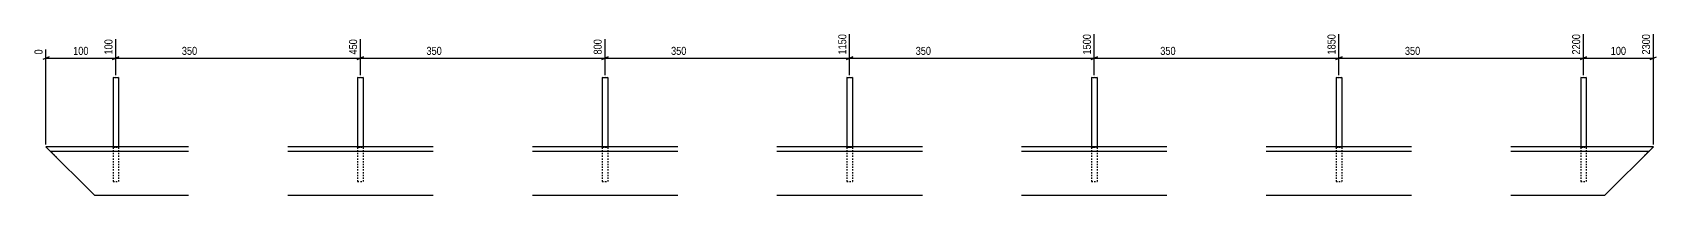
# Model space of a CAD drawing. Header units: millimetres. Extents: x 24 to 24319, y 5 to 771.
# Drawn here: x 13171 to 15494, y 7 to 241 of the extents above; entities that cross this region are included whole.
import ezdxf

# ---------------------------------------------------------------- set-up
doc = ezdxf.new("R2010")
doc.units = ezdxf.units.MM
doc.linetypes.add('DXK_LINE_DOT2', pattern=[3.9198, 1.9599, -1.9599])
doc.layers.add('MÅLSÆTNING', color=7, linetype='Continuous')
doc.layers.add('STÅL', color=7, linetype='Continuous')
doc.styles.add('Arial Narrow', font='ARIALN.TTF', dxfattribs={"height": 0.2})

msp = doc.modelspace()

# ---------------------------------------------------------------- linework, layer by layer
at = {"layer": 'MÅLSÆTNING', "color": 7, "linetype": 'Continuous'}
for p, q in [((14340, 179.8), (14340, 238.6)), ((14690, 179.8), (14690, 238.6)), ((14690, 179.8), (14690, 238.6)), ((15040, 179.8), (15040, 238.6)), ((15040, 179.8), (15040, 238.6)), ((15390, 179.8), (15390, 238.6)), ((15390, 179.8), (15390, 238.6)), ((15490, 80.2), (15490, 238.6)), ((13190, 80.2), (13190, 216.6)), ((13290, 179.8), (13290, 231.2)), ((13290, 179.8), (13290, 231.2)), ((13640, 179.8), (13640, 231.2)), ((13640, 179.8), (13640, 231.2)), ((13990, 179.8), (13990, 231.2)), ((13990, 179.8), (13990, 231.2)), ((13194.5, 206), (13185.5, 202.4)), ((13190, 204.2), (13290, 204.2)), ((13294.5, 206), (13285.5, 202.4)), ((13285.5, 202.4), (13294.5, 206)), ((13290, 204.2), (13640, 204.2)), ((13644.5, 206), (13635.5, 202.4)), ((13635.5, 202.4), (13644.5, 206)), ((13640, 204.2), (13990, 204.2)), ((13994.5, 206), (13985.5, 202.4)), ((13985.5, 202.4), (13994.5, 206)), ((13990, 204.2), (14340, 204.2)), ((14335.5, 202.4), (14344.5, 206)), ((14694.5, 206), (14685.5, 202.4)), ((14685.5, 202.4), (14694.5, 206)), ((14690, 204.2), (15040, 204.2)), ((15044.5, 206), (15035.5, 202.4)), ((15035.5, 202.4), (15044.5, 206)), ((15040, 204.2), (15390, 204.2)), ((15394.5, 206), (15385.5, 202.4)), ((15385.5, 202.4), (15394.5, 206)), ((15390, 204.2), (15490, 204.2)), ((15485.5, 202.4), (15494.5, 206))]:
    msp.add_line(p, q, dxfattribs=at)
at = {"layer": 'STÅL', "color": 2, "linetype": 'Continuous'}
for p, q in [((13286, 176.2), (13287.2, 176.6)), ((13286, 176.2), (13286, 77.2)), ((13287.2, 176.6), (13290, 176.8)), ((13290, 176.8), (13292.8, 176.6)), ((13292.8, 176.6), (13294, 176.2)), ((13294, 176.2), (13294, 77.2)), ((13636, 176.2), (13637.2, 176.6)), ((13636, 176.2), (13636, 77.2)), ((13637.2, 176.6), (13640, 176.8)), ((13640, 176.8), (13642.8, 176.6)), ((13642.8, 176.6), (13644, 176.2)), ((13644, 176.2), (13644, 77.2)), ((13986, 176.2), (13987.2, 176.6)), ((13986, 176.2), (13986, 77.2)), ((13987.2, 176.6), (13990, 176.8)), ((13990, 176.8), (13992.8, 176.6)), ((13992.8, 176.6), (13994, 176.2)), ((13994, 176.2), (13994, 77.2)), ((14336, 176.2), (14337.2, 176.6)), ((14336, 176.2), (14336, 77.2)), ((14337.2, 176.6), (14340, 176.8)), ((14340, 176.8), (14342.8, 176.6)), ((14342.8, 176.6), (14344, 176.2)), ((14344, 176.2), (14344, 77.2)), ((14686, 176.2), (14687.2, 176.6)), ((14686, 176.2), (14686, 77.2)), ((14687.2, 176.6), (14690, 176.8)), ((14690, 176.8), (14692.8, 176.6)), ((14692.8, 176.6), (14694, 176.2)), ((14694, 176.2), (14694, 77.2)), ((15036, 176.2), (15037.2, 176.6)), ((15036, 176.2), (15036, 77.2)), ((15037.2, 176.6), (15040, 176.8)), ((15040, 176.8), (15042.8, 176.6)), ((15042.8, 176.6), (15044, 176.2)), ((15044, 176.2), (15044, 77.2)), ((15386, 176.2), (15387.2, 176.6)), ((15386, 176.2), (15386, 77.2)), ((15387.2, 176.6), (15390, 176.8)), ((15390, 176.8), (15392.8, 176.6)), ((15392.8, 176.6), (15394, 176.2)), ((15394, 176.2), (15394, 77.2)), ((13260, 7.2), (13190, 77.2)), ((13394, 77.2), (13190, 77.2)), ((13394, 70.2), (13197, 70.2)), ((13744, 77.2), (13536, 77.2)), ((13744, 70.2), (13536, 70.2)), ((14094, 77.2), (13886, 77.2)), ((14094, 70.2), (13886, 70.2)), ((14444, 77.2), (14236, 77.2)), ((14444, 70.2), (14236, 70.2)), ((14794, 77.2), (14586, 77.2)), ((14794, 70.2), (14586, 70.2)), ((15144, 77.2), (14936, 77.2)), ((15144, 70.2), (14936, 70.2)), ((15490, 77.2), (15286, 77.2)), ((15483, 70.2), (15286, 70.2)), ((15490, 77.2), (15420, 7.2)), ((13394, 7.2), (13260, 7.2)), ((13744, 7.2), (13536, 7.2)), ((14094, 7.2), (13886, 7.2)), ((14444, 7.2), (14236, 7.2)), ((14794, 7.2), (14586, 7.2)), ((15144, 7.2), (14936, 7.2)), ((15420, 7.2), (15286, 7.2))]:
    msp.add_line(p, q, dxfattribs=at)
at = {"layer": 'STÅL', "color": 7, "linetype": 'DXK_LINE_DOT2'}
for p, q in [((13287.2, 175.9), (13286, 176.2)), ((13290, 175.7), (13287.2, 175.9)), ((13292.8, 175.9), (13290, 175.7)), ((13294, 176.2), (13292.8, 175.9)), ((13637.2, 175.9), (13636, 176.2)), ((13640, 175.7), (13637.2, 175.9)), ((13642.8, 175.9), (13640, 175.7)), ((13644, 176.2), (13642.8, 175.9)), ((13987.2, 175.9), (13986, 176.2)), ((13990, 175.7), (13987.2, 175.9)), ((13992.8, 175.9), (13990, 175.7)), ((13994, 176.2), (13992.8, 175.9)), ((14337.2, 175.9), (14336, 176.2)), ((14340, 175.7), (14337.2, 175.9)), ((14342.8, 175.9), (14340, 175.7)), ((14344, 176.2), (14342.8, 175.9)), ((14687.2, 175.9), (14686, 176.2)), ((14690, 175.7), (14687.2, 175.9)), ((14692.8, 175.9), (14690, 175.7)), ((14694, 176.2), (14692.8, 175.9)), ((15037.2, 175.9), (15036, 176.2)), ((15040, 175.7), (15037.2, 175.9)), ((15042.8, 175.9), (15040, 175.7)), ((15044, 176.2), (15042.8, 175.9)), ((15387.2, 175.9), (15386, 176.2)), ((15390, 175.7), (15387.2, 175.9)), ((15392.8, 175.9), (15390, 175.7)), ((15394, 176.2), (15392.8, 175.9)), ((13192.5, 74.7), (13206, 61.2)), ((13286, 77.2), (13286, 76.9)), ((13286, 76.9), (13287.2, 77.1)), ((13286, 76.2), (13286, 76.9)), ((13286, 76.9), (13287.2, 76.7)), ((13286, 76.2), (13286, 27.2)), ((13290, 77.2), (13287.2, 77.1)), ((13287.2, 76.7), (13290, 76.7)), ((13292.8, 77.1), (13290, 77.2)), ((13290, 76.7), (13292.8, 76.7)), ((13294, 76.9), (13292.8, 77.1)), ((13292.8, 76.7), (13294, 76.9)), ((13294, 77.2), (13294, 76.9)), ((13294, 76.2), (13294, 76.9)), ((13294, 76.2), (13294, 27.2)), ((13636, 77.2), (13636, 76.9)), ((13636, 76.9), (13637.2, 77.1)), ((13636, 76.2), (13636, 76.9)), ((13636, 76.9), (13637.2, 76.7)), ((13636, 76.2), (13636, 27.2)), ((13640, 77.2), (13637.2, 77.1)), ((13637.2, 76.7), (13640, 76.7)), ((13642.8, 77.1), (13640, 77.2)), ((13640, 76.7), (13642.8, 76.7)), ((13644, 76.9), (13642.8, 77.1)), ((13642.8, 76.7), (13644, 76.9)), ((13644, 77.2), (13644, 76.9)), ((13644, 76.2), (13644, 76.9)), ((13644, 76.2), (13644, 27.2)), ((13986, 77.2), (13986, 76.9)), ((13986, 76.9), (13987.2, 77.1)), ((13986, 76.2), (13986, 76.9)), ((13986, 76.9), (13987.2, 76.7)), ((13986, 76.2), (13986, 27.2)), ((13990, 77.2), (13987.2, 77.1)), ((13987.2, 76.7), (13990, 76.7)), ((13992.8, 77.1), (13990, 77.2)), ((13990, 76.7), (13992.8, 76.7)), ((13994, 76.9), (13992.8, 77.1)), ((13992.8, 76.7), (13994, 76.9)), ((13994, 77.2), (13994, 76.9)), ((13994, 76.2), (13994, 76.9)), ((13994, 76.2), (13994, 27.2)), ((14336, 77.2), (14336, 76.9)), ((14336, 76.9), (14337.2, 77.1)), ((14336, 76.2), (14336, 76.9)), ((14336, 76.9), (14337.2, 76.7)), ((14336, 76.2), (14336, 27.2)), ((14340, 77.2), (14337.2, 77.1)), ((14337.2, 76.7), (14340, 76.7)), ((14342.8, 77.1), (14340, 77.2)), ((14340, 76.7), (14342.8, 76.7)), ((14344, 76.9), (14342.8, 77.1)), ((14342.8, 76.7), (14344, 76.9)), ((14344, 77.2), (14344, 76.9)), ((14344, 76.2), (14344, 76.9)), ((14344, 76.2), (14344, 27.2)), ((14686, 77.2), (14686, 76.9)), ((14686, 76.9), (14687.2, 77.1)), ((14686, 76.2), (14686, 76.9)), ((14686, 76.9), (14687.2, 76.7)), ((14686, 76.2), (14686, 27.2)), ((14690, 77.2), (14687.2, 77.1)), ((14687.2, 76.7), (14690, 76.7)), ((14692.8, 77.1), (14690, 77.2)), ((14690, 76.7), (14692.8, 76.7)), ((14694, 76.9), (14692.8, 77.1)), ((14692.8, 76.7), (14694, 76.9)), ((14694, 77.2), (14694, 76.9)), ((14694, 76.2), (14694, 76.9)), ((14694, 76.2), (14694, 27.2)), ((15036, 77.2), (15036, 76.9)), ((15036, 76.9), (15037.2, 77.1)), ((15036, 76.2), (15036, 76.9)), ((15036, 76.9), (15037.2, 76.7)), ((15036, 76.2), (15036, 27.2)), ((15040, 77.2), (15037.2, 77.1)), ((15037.2, 76.7), (15040, 76.7)), ((15042.8, 77.1), (15040, 77.2)), ((15040, 76.7), (15042.8, 76.7)), ((15044, 76.9), (15042.8, 77.1)), ((15042.8, 76.7), (15044, 76.9)), ((15044, 77.2), (15044, 76.9)), ((15044, 76.2), (15044, 76.9)), ((15044, 76.2), (15044, 27.2)), ((15386, 77.2), (15386, 76.9)), ((15386, 76.9), (15387.2, 77.1)), ((15386, 76.2), (15386, 76.9)), ((15386, 76.9), (15387.2, 76.7)), ((15386, 76.2), (15386, 27.2)), ((15390, 77.2), (15387.2, 77.1)), ((15387.2, 76.7), (15390, 76.7)), ((15392.8, 77.1), (15390, 77.2)), ((15390, 76.7), (15392.8, 76.7)), ((15394, 76.9), (15392.8, 77.1)), ((15392.8, 76.7), (15394, 76.9)), ((15394, 77.2), (15394, 76.9)), ((15394, 76.2), (15394, 76.9)), ((15394, 76.2), (15394, 27.2)), ((15477.4, 64.6), (15490, 77.2)), ((13286, 27.2), (13294, 27.2)), ((13636, 27.2), (13644, 27.2)), ((13986, 27.2), (13994, 27.2)), ((14336, 27.2), (14344, 27.2)), ((14686, 27.2), (14694, 27.2)), ((15036, 27.2), (15044, 27.2)), ((15386, 27.2), (15394, 27.2)), ((13257.2, 10), (13260, 7.2))]:
    msp.add_line(p, q, dxfattribs=at)

# ---------------------------------------------------------------- next in the draw order: wipeouts: each hides what was drawn before it
at = {"color": 0, "linetype": 'Continuous'}
for points in [[(13287.6, 233.6), (13270.8, 233.6), (13270.8, 206.9), (13287.6, 206.9)], [(13637.6, 233.6), (13620.8, 233.6), (13620.8, 206.9), (13637.6, 206.9)], [(13987.6, 233.6), (13970.8, 233.6), (13970.8, 206.9), (13987.6, 206.9)], [(14337.6, 240.9), (14320.8, 240.9), (14320.8, 206.9), (14337.6, 206.9)], [(15037.6, 240.9), (15020.8, 240.9), (15020.8, 206.9), (15037.6, 206.9)], [(15387.6, 240.9), (15370.8, 240.9), (15370.8, 206.9), (15387.6, 206.9)], [(15487.6, 240.9), (15470.8, 240.9), (15470.8, 206.9), (15487.6, 206.9)], [(13187.6, 219), (13170.8, 219), (13170.8, 206.9), (13187.6, 206.9)]]:
    msp.add_wipeout(points, dxfattribs=at).dxf.layer = 'MÅLSÆTNING'
at = {"color": 0}
for points in [[(13253.4, 206.4), (13253.4, 223.2), (13226.6, 223.2), (13226.6, 206.4)], [(13547.9, 206.4), (13547.9, 223.2), (13382.1, 223.2), (13382.1, 206.4)], [(13897.9, 206.4), (13897.9, 223.2), (13732.1, 223.2), (13732.1, 206.4)], [(14247.9, 206.4), (14247.9, 223.2), (14082.1, 223.2), (14082.1, 206.4)], [(14947.9, 206.4), (14947.9, 223.2), (14782.1, 223.2), (14782.1, 206.4)], [(15297.9, 206.4), (15297.9, 223.2), (15132.1, 223.2), (15132.1, 206.4)], [(15453.4, 206.4), (15453.4, 223.2), (15426.6, 223.2), (15426.6, 206.4)]]:
    msp.add_wipeout(points, dxfattribs=at).dxf.layer = 'MÅLSÆTNING'

# ---------------------------------------------------------------- next in the draw order: linework, layer by layer
at = {"layer": 'MÅLSÆTNING', "color": 7, "linetype": 'Continuous'}
for p, q in [((14340, 179.8), (14340, 238.6)), ((14344.5, 206), (14335.5, 202.4)), ((14340, 204.2), (14690, 204.2))]:
    msp.add_line(p, q, dxfattribs=at)

# ---------------------------------------------------------------- next in the draw order: texts
at = {"layer": 'MÅLSÆTNING', "color": 3, "linetype": 'Continuous', "style": 'Arial Narrow'}
for s, height, p in [('1150', 11.45, (14335.2, 209.3)), ('1850', 11.45, (15035.2, 209.3)), ('2200', 11.45, (15385.2, 209.3)), ('2300', 11.45, (15485.2, 209.3)), ('0', 11.5, (13185.2, 209.3)), ('100', 11.45, (13285.2, 209.3)), ('450', 11.45, (13635.2, 209.3)), ('800', 11.45, (13985.2, 209.3))]:
    msp.add_text(s, height=height, rotation=90.0002, dxfattribs=at).set_placement(p)
at = {"layer": 'MÅLSÆTNING', "color": 3, "style": 'Arial Narrow'}
for s, p in [('100', (13229, 208.8)), ('350', (13384.5, 208.8)), ('350', (13734.5, 208.8)), ('350', (14084.5, 208.8)), ('350', (14784.5, 208.8)), ('350', (15134.5, 208.8)), ('100', (15429, 208.8))]:
    msp.add_text(s, height=11.45, dxfattribs=at).set_placement(p)

# ---------------------------------------------------------------- next in the draw order: wipeouts: each hides what was drawn before it
at = {"color": 0, "linetype": 'Continuous'}
msp.add_wipeout([(14687.6, 240.9), (14670.8, 240.9), (14670.8, 206.9), (14687.6, 206.9)], dxfattribs=at).dxf.layer = 'MÅLSÆTNING'
at = {"color": 0}
msp.add_wipeout([(14597.9, 206.4), (14597.9, 223.2), (14432.1, 223.2), (14432.1, 206.4)], dxfattribs=at).dxf.layer = 'MÅLSÆTNING'

# ---------------------------------------------------------------- next in the draw order: texts
at = {"layer": 'MÅLSÆTNING', "color": 3, "linetype": 'Continuous', "style": 'Arial Narrow'}
msp.add_text('1500', height=11.45, rotation=90.0002, dxfattribs=at).set_placement((14685.2, 209.3))
at = {"layer": 'MÅLSÆTNING', "color": 3, "style": 'Arial Narrow'}
msp.add_text('350', height=11.45, dxfattribs=at).set_placement((14434.5, 208.8))

doc.saveas('drawing.dxf')
